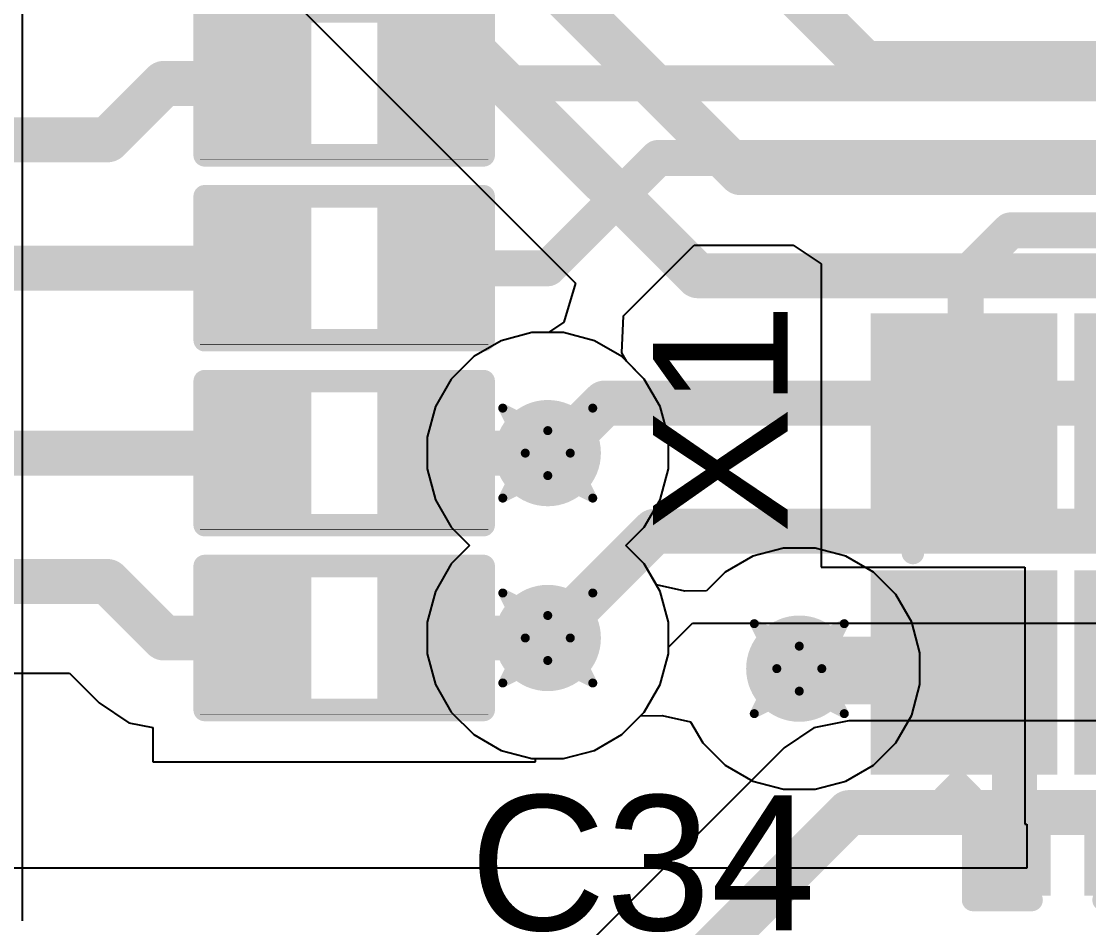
# Model space of a CAD drawing. Header units: inches. Extents: x -36 to 349, y -11 to 240.
# Drawn here: x 65.71 to 71.74, y 67.5 to 72.53 of the extents above; entities that cross this region are included whole.
import ezdxf

# ---------------------------------------------------------------- set-up
doc = ezdxf.new("R2010")
doc.units = ezdxf.units.IN
for name, color, linetype in [('Bottom Layer', 5, 'Continuous'), ('Drill Drawing', 1, 'Continuous'), ('Layer 1', 16, 'Continuous'), ('Layer 2', 76, 'Continuous'), ('Top Layer', 1, 'Continuous'), ('Top Overlay', 2, 'Continuous'), ('Top Paste', 8, 'Continuous'), ('Top Solder', 216, 'Continuous'), ('Via Holes', 16, 'Continuous')]:
    doc.layers.add(name, color=color, linetype=linetype)
doc.styles.add('Arial', font='', dxfattribs={"height": 0.2})
doc.styles.get('Arial').set_extended_font_data('Arial')

# ---------------------------------------------------------------- blocks, each defined once
blk = doc.blocks.new('Q22FA12800090_145')
at = {"layer": 'Top Layer'}
for points in [[(-0.47498508, 0.4249928), (0.4750155599999999, 0.4249928), (0.4750155599999999, -0.42500804), (-0.47498508, -0.42500804)], [(0.9749993199999999, 0.4249928), (1.92499996, 0.4249928), (1.92499996, -0.42500804), (0.9749993199999999, -0.42500804)], [(-0.47498508, -0.7250175999999999), (0.4750155599999999, -0.7250175999999999), (0.4750155599999999, -1.57501844), (-0.47498508, -1.57501844)], [(0.9749993199999999, -0.7250175999999999), (1.92499996, -0.7250175999999999), (1.92499996, -1.57501844), (0.9749993199999999, -1.57501844)]]:
    blk.add_hatch(color=1, dxfattribs=at).paths.add_polyline_path(points)
at = {"layer": 'Top Paste'}
for points in [[(-0.47498508, 0.4249928), (0.4750155599999999, 0.4249928), (0.4750155599999999, -0.42500804), (-0.47498508, -0.42500804)], [(0.9749993199999999, 0.4249928), (1.92499996, 0.4249928), (1.92499996, -0.42500804), (0.9749993199999999, -0.42500804)], [(-0.47498508, -0.7250175999999999), (0.4750155599999999, -0.7250175999999999), (0.4750155599999999, -1.57501844), (-0.47498508, -1.57501844)], [(0.9749993199999999, -0.7250175999999999), (1.92499996, -0.7250175999999999), (1.92499996, -1.57501844), (0.9749993199999999, -1.57501844)]]:
    blk.add_hatch(color=8, dxfattribs=at).paths.add_polyline_path(points)
at = {"layer": 'Top Solder'}
for points in [[(-0.57658508, 0.5265928), (0.5766155599999999, 0.5265928), (0.5766155599999999, -0.5266080399999999), (-0.57658508, -0.5266080399999999)], [(0.87339932, 0.5265928), (2.02659996, 0.5265928), (2.02659996, -0.5266080399999999), (0.87339932, -0.5266080399999999)], [(-0.57658508, -0.6234176), (0.5766155599999999, -0.6234176), (0.5766155599999999, -1.67661844), (-0.57658508, -1.67661844)], [(0.87339932, -0.6234176), (2.02659996, -0.6234176), (2.02659996, -1.67661844), (0.87339932, -1.67661844)]]:
    blk.add_hatch(color=216, dxfattribs=at).paths.add_polyline_path(points)
at = {"layer": 'Top Overlay'}
for points in [[(0.6741820399999999, 0.28858718, 0.127, 0.127, 0), (0.77578204, 0.28858718, 0.127, 0.127, 0)], [(-0.69741796, 0.11078718, 0.127, 0.127, 0), (-0.69741796, -0.04161282, 0.127, 0.127, 0)], [(-0.69741796, 0.11078718, 0.127, 0.127, 0), (-0.62121796, 0.03458718, 0.127, 0.127, 0)], [(-0.62121796, 0.03458718, 0.127, 0.127, 0), (-0.69741796, -0.04161282, 0.127, 0.127, 0)], [(0.6741820399999999, -1.41321282, 0.127, 0.127, 0), (0.77578204, -1.41321282, 0.127, 0.127, 0)]]:
    blk.add_lwpolyline(points, format="xyseb", dxfattribs=at)
for points in [[(0.6424320399999999, 0.28858718, 0.0635, 0.0635, 1), (0.70593204, 0.28858718, 0.0635, 0.0635, 1)], [(0.7440320399999999, 0.28858718, 0.0635, 0.0635, 1), (0.8075320399999999, 0.28858718, 0.0635, 0.0635, 1)], [(-0.72916796, 0.11078718, 0.0635, 0.0635, 1), (-0.66566796, 0.11078718, 0.0635, 0.0635, 1)], [(-0.72916796, 0.11078718, 0.0635, 0.0635, 1), (-0.66566796, 0.11078718, 0.0635, 0.0635, 1)], [(-0.6529679599999999, 0.03458718, 0.0635, 0.0635, 1), (-0.5894679599999999, 0.03458718, 0.0635, 0.0635, 1)], [(-0.6529679599999999, 0.03458718, 0.0635, 0.0635, 1), (-0.5894679599999999, 0.03458718, 0.0635, 0.0635, 1)], [(-0.72916796, -0.04161282, 0.0635, 0.0635, 1), (-0.66566796, -0.04161282, 0.0635, 0.0635, 1)], [(-0.72916796, -0.04161282, 0.0635, 0.0635, 1), (-0.66566796, -0.04161282, 0.0635, 0.0635, 1)], [(0.6424320399999999, -1.41321282, 0.0635, 0.0635, 1), (0.70593204, -1.41321282, 0.0635, 0.0635, 1)], [(0.7440320399999999, -1.41321282, 0.0635, 0.0635, 1), (0.8075320399999999, -1.41321282, 0.0635, 0.0635, 1)]]:
    blk.add_lwpolyline(points, format="xyseb", close=True, dxfattribs=at)
blk = doc.blocks.new('R___0402_179')
at = {"layer": 'Top Layer'}
for points in [[(-0.6985, -0.3174746), (-0.6985, 0.3175254), (-0.2412999999999999, 0.3175254), (-0.2413, -0.3174746)], [(0.2412999999999999, -0.3174746), (0.2413, 0.3175254), (0.6985, 0.3175254), (0.6985, -0.3174746)]]:
    blk.add_hatch(color=1, dxfattribs=at).paths.add_polyline_path(points)
at = {"layer": 'Top Paste'}
for points in [[(-0.6985, -0.3174746), (-0.6985, 0.3175254), (-0.2412999999999999, 0.3175254), (-0.2413, -0.3174746)], [(0.2412999999999999, -0.3174746), (0.2413, 0.3175254), (0.6985, 0.3175254), (0.6985, -0.3174746)]]:
    blk.add_hatch(color=8, dxfattribs=at).paths.add_polyline_path(points)
at = {"layer": 'Top Solder'}
for points in [[(-0.75350116, -0.37247576), (-0.75350116, 0.37252656), (-0.1862988399999999, 0.37252656), (-0.18629884, -0.37247576)], [(0.1862988399999999, -0.37247576), (0.18629884, 0.37252656), (0.75350116, 0.37252656), (0.75350116, -0.37247576)]]:
    blk.add_hatch(color=216, dxfattribs=at).paths.add_polyline_path(points)
at = {"layer": 'Top Overlay'}
for points in [[(-0.7874, -0.4063746, 0.127, 0.127, 0), (-0.7874, 0.4064254, 0.127, 0.127, 0)], [(-0.7874, 0.4064254, 0.127, 0.127, 0), (0.7874, 0.4064254, 0.127, 0.127, 0)], [(0.7874, -0.4063746, 0.127, 0.127, 0), (0.7874, 0.4064254, 0.127, 0.127, 0)], [(-0.7874, -0.4063746, 0.127, 0.127, 0), (0.7874, -0.4063746, 0.127, 0.127, 0)], [(-0.8128, -0.4317746, 0.0032258, 0.0032258, 0), (0.8128, -0.4317746, 0.0032258, 0.0032258, 0)]]:
    blk.add_lwpolyline(points, format="xyseb", dxfattribs=at)
for points in [[(-0.8191499999999999, 0.4064254, 0.0635, 0.0635, 1), (-0.7556499999999999, 0.4064254, 0.0635, 0.0635, 1)], [(-0.8191499999999999, 0.4064254, 0.0635, 0.0635, 1), (-0.7556499999999999, 0.4064254, 0.0635, 0.0635, 1)], [(0.7556499999999999, 0.4064254, 0.0635, 0.0635, 1), (0.8191499999999999, 0.4064254, 0.0635, 0.0635, 1)], [(0.7556499999999999, 0.4064254, 0.0635, 0.0635, 1), (0.8191499999999999, 0.4064254, 0.0635, 0.0635, 1)], [(-0.8191499999999999, -0.4063746, 0.0635, 0.0635, 1), (-0.7556499999999999, -0.4063746, 0.0635, 0.0635, 1)], [(-0.8191499999999999, -0.4063746, 0.0635, 0.0635, 1), (-0.7556499999999999, -0.4063746, 0.0635, 0.0635, 1)], [(0.7556499999999999, -0.4063746, 0.0635, 0.0635, 1), (0.8191499999999999, -0.4063746, 0.0635, 0.0635, 1)], [(0.7556499999999999, -0.4063746, 0.0635, 0.0635, 1), (0.8191499999999999, -0.4063746, 0.0635, 0.0635, 1)], [(-0.81360518, -0.4317746, 0.0016129, 0.0016129, 1), (-0.8119948199999999, -0.4317746, 0.0016129, 0.0016129, 1)], [(0.8119948199999999, -0.4317746, 0.0016129, 0.0016129, 1), (0.81360518, -0.4317746, 0.0016129, 0.0016129, 1)]]:
    blk.add_lwpolyline(points, format="xyseb", close=True, dxfattribs=at)
blk = doc.blocks.new('R___0402_180')
at = {"layer": 'Top Layer'}
for points in [[(-0.6985, -0.3174873), (-0.6985, 0.3175127), (-0.2412999999999999, 0.3175127), (-0.2413, -0.3174873)], [(0.2412999999999999, -0.3174873), (0.2413, 0.3175127), (0.6985, 0.3175127), (0.6985, -0.3174873)]]:
    blk.add_hatch(color=1, dxfattribs=at).paths.add_polyline_path(points)
at = {"layer": 'Top Paste'}
for points in [[(-0.6985, -0.3174873), (-0.6985, 0.3175127), (-0.2412999999999999, 0.3175127), (-0.2413, -0.3174873)], [(0.2412999999999999, -0.3174873), (0.2413, 0.3175127), (0.6985, 0.3175127), (0.6985, -0.3174873)]]:
    blk.add_hatch(color=8, dxfattribs=at).paths.add_polyline_path(points)
at = {"layer": 'Top Solder'}
for points in [[(-0.75350116, -0.37248846), (-0.75350116, 0.37251386), (-0.1862988399999999, 0.37251386), (-0.18629884, -0.37248846)], [(0.1862988399999999, -0.37248846), (0.18629884, 0.37251386), (0.75350116, 0.37251386), (0.75350116, -0.37248846)]]:
    blk.add_hatch(color=216, dxfattribs=at).paths.add_polyline_path(points)
at = {"layer": 'Top Overlay'}
for points in [[(-0.7874, -0.4063873, 0.127, 0.127, 0), (-0.7874, 0.4064127, 0.127, 0.127, 0)], [(-0.7874, 0.4064127, 0.127, 0.127, 0), (0.7874, 0.4064127, 0.127, 0.127, 0)], [(0.7874, -0.4063873, 0.127, 0.127, 0), (0.7874, 0.4064127, 0.127, 0.127, 0)], [(-0.7874, -0.4063873, 0.127, 0.127, 0), (0.7874, -0.4063873, 0.127, 0.127, 0)], [(-0.8128, -0.4317873, 0.0032258, 0.0032258, 0), (0.8128, -0.4317873, 0.0032258, 0.0032258, 0)]]:
    blk.add_lwpolyline(points, format="xyseb", dxfattribs=at)
for points in [[(-0.8191499999999999, 0.4064127, 0.0635, 0.0635, 1), (-0.7556499999999999, 0.4064127, 0.0635, 0.0635, 1)], [(-0.8191499999999999, 0.4064127, 0.0635, 0.0635, 1), (-0.7556499999999999, 0.4064127, 0.0635, 0.0635, 1)], [(0.7556499999999999, 0.4064127, 0.0635, 0.0635, 1), (0.8191499999999999, 0.4064127, 0.0635, 0.0635, 1)], [(0.7556499999999999, 0.4064127, 0.0635, 0.0635, 1), (0.8191499999999999, 0.4064127, 0.0635, 0.0635, 1)], [(-0.8191499999999999, -0.4063873, 0.0635, 0.0635, 1), (-0.7556499999999999, -0.4063873, 0.0635, 0.0635, 1)], [(-0.8191499999999999, -0.4063873, 0.0635, 0.0635, 1), (-0.7556499999999999, -0.4063873, 0.0635, 0.0635, 1)], [(0.7556499999999999, -0.4063873, 0.0635, 0.0635, 1), (0.8191499999999999, -0.4063873, 0.0635, 0.0635, 1)], [(0.7556499999999999, -0.4063873, 0.0635, 0.0635, 1), (0.8191499999999999, -0.4063873, 0.0635, 0.0635, 1)], [(-0.81360518, -0.4317873, 0.0016129, 0.0016129, 1), (-0.8119948199999999, -0.4317873, 0.0016129, 0.0016129, 1)], [(0.8119948199999999, -0.4317873, 0.0016129, 0.0016129, 1), (0.81360518, -0.4317873, 0.0016129, 0.0016129, 1)]]:
    blk.add_lwpolyline(points, format="xyseb", close=True, dxfattribs=at)
blk = doc.blocks.new('R___0402_181')
at = {"layer": 'Top Layer'}
for points in [[(-0.6985, -0.3175), (-0.6985, 0.3175), (-0.2412999999999999, 0.3175), (-0.2413, -0.3175)], [(0.2412999999999999, -0.3175), (0.2413, 0.3175), (0.6985, 0.3175), (0.6985, -0.3175)]]:
    blk.add_hatch(color=1, dxfattribs=at).paths.add_polyline_path(points)
at = {"layer": 'Top Paste'}
for points in [[(-0.6985, -0.3175), (-0.6985, 0.3175), (-0.2412999999999999, 0.3175), (-0.2413, -0.3175)], [(0.2412999999999999, -0.3175), (0.2413, 0.3175), (0.6985, 0.3175), (0.6985, -0.3175)]]:
    blk.add_hatch(color=8, dxfattribs=at).paths.add_polyline_path(points)
at = {"layer": 'Top Solder'}
for points in [[(-0.75350116, -0.37250116), (-0.75350116, 0.37250116), (-0.1862988399999999, 0.37250116), (-0.18629884, -0.37250116)], [(0.1862988399999999, -0.37250116), (0.18629884, 0.37250116), (0.75350116, 0.37250116), (0.75350116, -0.37250116)]]:
    blk.add_hatch(color=216, dxfattribs=at).paths.add_polyline_path(points)
at = {"layer": 'Top Overlay'}
for points in [[(-0.7874, -0.4064, 0.127, 0.127, 0), (-0.7874, 0.4064, 0.127, 0.127, 0)], [(-0.7874, 0.4064, 0.127, 0.127, 0), (0.7874, 0.4064, 0.127, 0.127, 0)], [(0.7874, -0.4064, 0.127, 0.127, 0), (0.7874, 0.4064, 0.127, 0.127, 0)], [(-0.7874, -0.4064, 0.127, 0.127, 0), (0.7874, -0.4064, 0.127, 0.127, 0)], [(-0.8128, -0.4318, 0.0032258, 0.0032258, 0), (0.8128, -0.4318, 0.0032258, 0.0032258, 0)]]:
    blk.add_lwpolyline(points, format="xyseb", dxfattribs=at)
for points in [[(-0.8191499999999999, 0.4064, 0.0635, 0.0635, 1), (-0.7556499999999999, 0.4064, 0.0635, 0.0635, 1)], [(-0.8191499999999999, 0.4064, 0.0635, 0.0635, 1), (-0.7556499999999999, 0.4064, 0.0635, 0.0635, 1)], [(0.7556499999999999, 0.4064, 0.0635, 0.0635, 1), (0.8191499999999999, 0.4064, 0.0635, 0.0635, 1)], [(0.7556499999999999, 0.4064, 0.0635, 0.0635, 1), (0.8191499999999999, 0.4064, 0.0635, 0.0635, 1)], [(-0.8191499999999999, -0.4064, 0.0635, 0.0635, 1), (-0.7556499999999999, -0.4064, 0.0635, 0.0635, 1)], [(-0.8191499999999999, -0.4064, 0.0635, 0.0635, 1), (-0.7556499999999999, -0.4064, 0.0635, 0.0635, 1)], [(0.7556499999999999, -0.4064, 0.0635, 0.0635, 1), (0.8191499999999999, -0.4064, 0.0635, 0.0635, 1)], [(0.7556499999999999, -0.4064, 0.0635, 0.0635, 1), (0.8191499999999999, -0.4064, 0.0635, 0.0635, 1)], [(-0.81360518, -0.4318, 0.0016129, 0.0016129, 1), (-0.8119948199999999, -0.4318, 0.0016129, 0.0016129, 1)], [(0.8119948199999999, -0.4318, 0.0016129, 0.0016129, 1), (0.81360518, -0.4318, 0.0016129, 0.0016129, 1)]]:
    blk.add_lwpolyline(points, format="xyseb", close=True, dxfattribs=at)
blk = doc.blocks.new('R___0402_182')
at = {"layer": 'Top Layer'}
for points in [[(-0.6985, -0.3175127), (-0.6985, 0.3174873), (-0.2412999999999999, 0.3174873), (-0.2413, -0.3175127)], [(0.2412999999999999, -0.3175127), (0.2413, 0.3174873), (0.6985, 0.3174873), (0.6985, -0.3175127)]]:
    blk.add_hatch(color=1, dxfattribs=at).paths.add_polyline_path(points)
at = {"layer": 'Top Paste'}
for points in [[(-0.6985, -0.3175127), (-0.6985, 0.3174873), (-0.2412999999999999, 0.3174873), (-0.2413, -0.3175127)], [(0.2412999999999999, -0.3175127), (0.2413, 0.3174873), (0.6985, 0.3174873), (0.6985, -0.3175127)]]:
    blk.add_hatch(color=8, dxfattribs=at).paths.add_polyline_path(points)
at = {"layer": 'Top Solder'}
for points in [[(-0.75350116, -0.37251386), (-0.75350116, 0.37248846), (-0.1862988399999999, 0.37248846), (-0.18629884, -0.37251386)], [(0.1862988399999999, -0.37251386), (0.18629884, 0.37248846), (0.75350116, 0.37248846), (0.75350116, -0.37251386)]]:
    blk.add_hatch(color=216, dxfattribs=at).paths.add_polyline_path(points)
at = {"layer": 'Top Overlay'}
for points in [[(-0.7874, -0.4064127, 0.127, 0.127, 0), (-0.7874, 0.4063873, 0.127, 0.127, 0)], [(-0.7874, 0.4063873, 0.127, 0.127, 0), (0.7874, 0.4063873, 0.127, 0.127, 0)], [(0.7874, -0.4064127, 0.127, 0.127, 0), (0.7874, 0.4063873, 0.127, 0.127, 0)], [(-0.7874, -0.4064127, 0.127, 0.127, 0), (0.7874, -0.4064127, 0.127, 0.127, 0)], [(-0.8128, -0.4318127, 0.0032258, 0.0032258, 0), (0.8128, -0.4318127, 0.0032258, 0.0032258, 0)]]:
    blk.add_lwpolyline(points, format="xyseb", dxfattribs=at)
for points in [[(-0.8191499999999999, 0.4063873, 0.0635, 0.0635, 1), (-0.7556499999999999, 0.4063873, 0.0635, 0.0635, 1)], [(-0.8191499999999999, 0.4063873, 0.0635, 0.0635, 1), (-0.7556499999999999, 0.4063873, 0.0635, 0.0635, 1)], [(0.7556499999999999, 0.4063873, 0.0635, 0.0635, 1), (0.8191499999999999, 0.4063873, 0.0635, 0.0635, 1)], [(0.7556499999999999, 0.4063873, 0.0635, 0.0635, 1), (0.8191499999999999, 0.4063873, 0.0635, 0.0635, 1)], [(-0.8191499999999999, -0.4064127, 0.0635, 0.0635, 1), (-0.7556499999999999, -0.4064127, 0.0635, 0.0635, 1)], [(-0.8191499999999999, -0.4064127, 0.0635, 0.0635, 1), (-0.7556499999999999, -0.4064127, 0.0635, 0.0635, 1)], [(0.7556499999999999, -0.4064127, 0.0635, 0.0635, 1), (0.8191499999999999, -0.4064127, 0.0635, 0.0635, 1)], [(0.7556499999999999, -0.4064127, 0.0635, 0.0635, 1), (0.8191499999999999, -0.4064127, 0.0635, 0.0635, 1)], [(-0.81360518, -0.4318127, 0.0016129, 0.0016129, 1), (-0.8119948199999999, -0.4318127, 0.0016129, 0.0016129, 1)], [(0.8119948199999999, -0.4318127, 0.0016129, 0.0016129, 1), (0.81360518, -0.4318127, 0.0016129, 0.0016129, 1)]]:
    blk.add_lwpolyline(points, format="xyseb", close=True, dxfattribs=at)
blk = doc.blocks.new('C___0201_472')
at = {"layer": 'Top Layer'}
for points in [[(-0.4499864, 0.1499997), (-0.149987, 0.1499997), (-0.149987, -0.1499997), (-0.4499864, -0.1499997)], [(0.1500124, 0.1499997), (0.4500118, 0.1499997), (0.4500118, -0.1499997), (0.1500124, -0.1499997)]]:
    blk.add_hatch(color=1, dxfattribs=at).paths.add_polyline_path(points)
at = {"layer": 'Top Paste'}
for points in [[(-0.4499864, 0.1499997), (-0.149987, 0.1499997), (-0.149987, -0.1499997), (-0.4499864, -0.1499997)], [(0.1500124, 0.1499997), (0.4500118, 0.1499997), (0.4500118, -0.1499997), (0.1500124, -0.1499997)]]:
    blk.add_hatch(color=8, dxfattribs=at).paths.add_polyline_path(points)
at = {"layer": 'Top Solder'}
for points in [[(-0.50498756, 0.20500086), (-0.09498584, 0.20500086), (-0.09498584, -0.20500086), (-0.50498756, -0.20500086)], [(0.09501124, 0.20500086), (0.50501296, 0.20500086), (0.50501296, -0.20500086), (0.09501124, -0.20500086)]]:
    blk.add_hatch(color=216, dxfattribs=at).paths.add_polyline_path(points)
at = {"layer": 'Top Overlay'}
for points in [[(-0.5334127, 0.2286, 0.127, 0.127, 0), (-0.2032127, 0.2286, 0.127, 0.127, 0)], [(-0.5334127, -0.2286, 0.127, 0.127, 0), (-0.5334127, 0.2286, 0.127, 0.127, 0)], [(0.2031873, 0.2286, 0.127, 0.127, 0), (0.5333873, 0.2286, 0.127, 0.127, 0)], [(0.5333873, -0.2286, 0.127, 0.127, 0), (0.5333873, 0.2286, 0.127, 0.127, 0)], [(-0.5334127, -0.2286, 0.127, 0.127, 0), (-0.2032127, -0.2286, 0.127, 0.127, 0)], [(0.2031873, -0.2286, 0.127, 0.127, 0), (0.5333873, -0.2286, 0.127, 0.127, 0)]]:
    blk.add_lwpolyline(points, format="xyseb", dxfattribs=at)
for points in [[(-0.5651626999999999, 0.2286, 0.0635, 0.0635, 1), (-0.5016627, 0.2286, 0.0635, 0.0635, 1)], [(-0.5651626999999999, 0.2286, 0.0635, 0.0635, 1), (-0.5016627, 0.2286, 0.0635, 0.0635, 1)], [(-0.2349627, 0.2286, 0.0635, 0.0635, 1), (-0.1714627, 0.2286, 0.0635, 0.0635, 1)], [(0.1714373, 0.2286, 0.0635, 0.0635, 1), (0.2349373, 0.2286, 0.0635, 0.0635, 1)], [(0.5016373, 0.2286, 0.0635, 0.0635, 1), (0.5651373, 0.2286, 0.0635, 0.0635, 1)], [(0.5016373, 0.2286, 0.0635, 0.0635, 1), (0.5651373, 0.2286, 0.0635, 0.0635, 1)], [(-0.5651626999999999, -0.2286, 0.0635, 0.0635, 1), (-0.5016627, -0.2286, 0.0635, 0.0635, 1)], [(-0.5651626999999999, -0.2286, 0.0635, 0.0635, 1), (-0.5016627, -0.2286, 0.0635, 0.0635, 1)], [(-0.2349627, -0.2286, 0.0635, 0.0635, 1), (-0.1714627, -0.2286, 0.0635, 0.0635, 1)], [(0.1714373, -0.2286, 0.0635, 0.0635, 1), (0.2349373, -0.2286, 0.0635, 0.0635, 1)], [(0.5016373, -0.2286, 0.0635, 0.0635, 1), (0.5651373, -0.2286, 0.0635, 0.0635, 1)], [(0.5016373, -0.2286, 0.0635, 0.0635, 1), (0.5651373, -0.2286, 0.0635, 0.0635, 1)]]:
    blk.add_lwpolyline(points, format="xyseb", close=True, dxfattribs=at)

msp = doc.modelspace()

# ---------------------------------------------------------------- hatches: boundary and pattern name
at = {"layer": 'Bottom Layer'}
h = msp.add_hatch(color=5, dxfattribs=at)
edge = h.paths.add_edge_path()
edge.add_arc((68.68419842, 70.0951989), 0.2999994, 0, 360)
h = msp.add_hatch(color=5, dxfattribs=at)
edge = h.paths.add_edge_path()
edge.add_arc((68.68419842, 69.0513986), 0.2999994, 0, 360)
h = msp.add_hatch(color=5, dxfattribs=at)
edge = h.paths.add_edge_path()
edge.add_arc((70.10399999999998, 68.87837888), 0.2999994, 0, 360)
at = {"layer": 'Layer 1'}
h = msp.add_hatch(color=16, dxfattribs=at)
edge = h.paths.add_edge_path()
edge.add_arc((68.68419842, 70.0951989), 0.2999994, 0, 360)
h = msp.add_hatch(color=16, dxfattribs=at)
edge = h.paths.add_edge_path()
edge.add_arc((68.68419842, 69.0513986), 0.2999994, 0, 360)
h = msp.add_hatch(color=16, dxfattribs=at)
edge = h.paths.add_edge_path()
edge.add_arc((70.10399999999998, 68.87837888), 0.2999994, 0, 360)
at = {"layer": 'Layer 2'}
h = msp.add_hatch(color=76, dxfattribs=at)
edge = h.paths.add_edge_path()
edge.add_arc((68.68419842, 70.0951989), 0.2999994, 0, 360)
h = msp.add_hatch(color=76, dxfattribs=at)
edge = h.paths.add_edge_path()
edge.add_arc((68.68419842, 69.0513986), 0.2999994, 0, 360)
h = msp.add_hatch(color=76, dxfattribs=at)
edge = h.paths.add_edge_path()
edge.add_arc((70.10399999999998, 68.87837888), 0.2999994, 0, 360)
at = {"layer": 'Top Layer'}
h = msp.add_hatch(color=1, dxfattribs=at)
edge = h.paths.add_edge_path()
edge.add_arc((68.68419842, 70.0951989), 0.2999994, 0, 360)
h = msp.add_hatch(color=1, dxfattribs=at)
edge = h.paths.add_edge_path()
edge.add_arc((68.68419842, 69.0513986), 0.2999994, 0, 360)
h = msp.add_hatch(color=1, dxfattribs=at)
edge = h.paths.add_edge_path()
edge.add_arc((70.10399999999998, 68.87837888), 0.2999994, 0, 360)
at = {"layer": 'Via Holes'}
h = msp.add_hatch(color=7, dxfattribs=at)
edge = h.paths.add_edge_path()
edge.add_arc((68.68419842, 70.0951989), 0.1499997, 0, 360)
h = msp.add_hatch(color=7, dxfattribs=at)
edge = h.paths.add_edge_path()
edge.add_arc((68.68419842, 69.0513986), 0.1499997, 0, 360)
h = msp.add_hatch(color=7, dxfattribs=at)
edge = h.paths.add_edge_path()
edge.add_arc((70.10399999999998, 68.87837888), 0.1499997, 0, 360)

# ---------------------------------------------------------------- linework, layer by layer
at = {"layer": 'Bottom Layer'}
for p, q in [((65.9226393, 73.97319216), (68.84138377999999, 71.05444768)), ((65.71963996, 58.99925462), (65.71963996, 73.88910546)), ((68.84138377999999, 71.05444768), (68.7744624, 70.83428048)), ((68.7744624, 70.83428048), (68.68753597999999, 70.7761983)), ((68.59454404, 70.7761983), (68.42134143999999, 70.72978995999999)), ((68.68753597999999, 70.7761983), (68.59454404, 70.7761983)), ((68.42134143999999, 70.72978995999999), (68.26605346, 70.64013558)), ((68.26605346, 70.64013558), (68.13926174, 70.51334386)), ((68.13926174, 70.51334386), (68.04960736, 70.35805588)), ((68.04960736, 70.35805588), (68.00319902, 70.18485328)), ((68.00319902, 70.18485328), (68.00319902, 70.00554452)), ((68.00319902, 70.00554452), (68.04960736, 69.83234191999999)), ((68.04960736, 69.83234191999999), (68.13926174, 69.67705394000001)), ((68.13926174, 69.67705394000001), (68.24301566, 69.57329748)), ((68.24301566, 69.57329748), (68.13926174, 69.46954355999999)), ((68.13926174, 69.46954355999999), (68.04960736, 69.31425558)), ((68.04960736, 69.31425558), (68.00319902, 69.14105298)), ((68.00319902, 69.14105298), (68.00319902, 68.96174421999999)), ((69.36519781999999, 68.99990264), (69.50127578, 69.1359806)), ((69.50127578, 69.1359806), (78.88079982, 69.1359806)), ((69.36519781999999, 68.96174421999999), (69.36519781999999, 68.99990264)), ((68.00319902, 68.96174421999999), (68.04960736, 68.78854162)), ((69.31878947999999, 68.78854162), (69.36519781999999, 68.96174421999999)), ((68.04960736, 68.78854162), (68.13926174, 68.63325363999999)), ((69.2291351, 68.63325363999999), (69.31878947999999, 68.78854162)), ((68.13926174, 68.63325363999999), (68.26605346, 68.50646191999999)), ((69.10234338, 68.50646191999999), (69.2291351, 68.63325363999999)), ((70.38457602, 68.58359156), (70.18636458, 68.54416567999999)), ((78.94303998, 68.58359156), (70.38457602, 68.58359156)), ((68.26605346, 68.50646191999999), (68.42134143999999, 68.41680754)), ((68.9470554, 68.41680754), (69.10234338, 68.50646191999999)), ((70.18636458, 68.54416567999999), (70.01832834, 68.43188751999999)), ((70.01832834, 68.43188751999999), (68.17467442, 66.5882336)), ((68.42134143999999, 68.41680754), (68.59454404, 68.3703992)), ((68.77385279999999, 68.3703992), (68.9470554, 68.41680754)), ((68.59454404, 68.3703992), (68.77385279999999, 68.3703992))]:
    msp.add_line(p, q, dxfattribs=at)
for points in [[(66.55699922, 74.89452127999999, 0.254, 0.254, 0), (69.7727205, 71.6788, 0.254, 0.254, 0)], [(66.15059921999999, 74.4777276, 0.254, 0.254, 0), (69.53161354, 71.09671328, 0.254, 0.254, 0)], [(68.38579922, 74.38324214, 0.254, 0.254, 0), (70.47324488, 72.29579647999999, 0.254, 0.254, 0)], [(70.47324488, 72.29579647999999, 0.254, 0.254, 0), (104.55232074, 72.29579647999999, 0.254, 0.254, 0)], [(69.7727205, 71.6788, 0.254, 0.254, 0), (95.13714017999999, 71.6788, 0.254, 0.254, 0)], [(69.53161354, 71.09671328, 0.254, 0.254, 0), (94.34248593999999, 71.09671328, 0.254, 0.254, 0)], [(68.72317217999999, 70.0951989, 0.254, 0.254, 0), (69.00598848, 70.3780152, 0.254, 0.254, 0)], [(69.00598848, 70.3780152, 0.254, 0.254, 0), (79.56179922, 70.3780152, 0.254, 0.254, 0)], [(68.68420096, 70.0951989, 0.254, 0.254, 0), (68.72317217999999, 70.0951989, 0.254, 0.254, 0)], [(68.68419842, 69.0513986, 0.254, 0.254, 0), (69.28673214, 69.65393232, 0.254, 0.254, 0)], [(69.28673214, 69.65393232, 0.254, 0.254, 0), (79.12286689999999, 69.65393232, 0.254, 0.254, 0)], [(68.5409221, 66.22198592, 0.254, 0.254, 0), (70.38457602, 68.06563984, 0.254, 0.254, 0)], [(70.38457602, 68.06563984, 0.254, 0.254, 0), (93.90658129999998, 68.06563984, 0.254, 0.254, 0)]]:
    msp.add_lwpolyline(points, format="xyseb", dxfattribs=at)
for points in [[(70.40974488, 72.29579647999999, 0.127, 0.127, 1), (70.53674488, 72.29579647999999, 0.127, 0.127, 1)], [(70.40974488, 72.29579647999999, 0.127, 0.127, 1), (70.53674488, 72.29579647999999, 0.127, 0.127, 1)], [(69.7092205, 71.6788, 0.127, 0.127, 1), (69.8362205, 71.6788, 0.127, 0.127, 1)], [(69.7092205, 71.6788, 0.127, 0.127, 1), (69.8362205, 71.6788, 0.127, 0.127, 1)], [(69.46811354, 71.09671328, 0.127, 0.127, 1), (69.59511354, 71.09671328, 0.127, 0.127, 1)], [(69.46811354, 71.09671328, 0.127, 0.127, 1), (69.59511354, 71.09671328, 0.127, 0.127, 1)], [(68.94248848000001, 70.3780152, 0.127, 0.127, 1), (69.06948848, 70.3780152, 0.127, 0.127, 1)], [(68.94248848000001, 70.3780152, 0.127, 0.127, 1), (69.06948848, 70.3780152, 0.127, 0.127, 1)], [(68.62070096, 70.0951989, 0.127, 0.127, 1), (68.74770095999999, 70.0951989, 0.127, 0.127, 1)], [(68.65967218, 70.0951989, 0.127, 0.127, 1), (68.78667218, 70.0951989, 0.127, 0.127, 1)], [(68.65967218, 70.0951989, 0.127, 0.127, 1), (68.78667218, 70.0951989, 0.127, 0.127, 1)], [(69.22323214, 69.65393232, 0.127, 0.127, 1), (69.35023213999999, 69.65393232, 0.127, 0.127, 1)], [(69.22323214, 69.65393232, 0.127, 0.127, 1), (69.35023213999999, 69.65393232, 0.127, 0.127, 1)], [(68.62069842, 69.0513986, 0.127, 0.127, 1), (68.74769842, 69.0513986, 0.127, 0.127, 1)], [(70.32107601999999, 68.06563984, 0.127, 0.127, 1), (70.44807602, 68.06563984, 0.127, 0.127, 1)], [(70.32107601999999, 68.06563984, 0.127, 0.127, 1), (70.44807602, 68.06563984, 0.127, 0.127, 1)]]:
    msp.add_lwpolyline(points, format="xyseb", close=True, dxfattribs=at)
at = {"layer": 'Drill Drawing'}
for points in [[(68.43019842, 70.34919889999999, 0.0508, 0.0508, 0), (68.68419842, 70.2221989, 0.0508, 0.0508, 0)], [(68.43019842, 70.34919889999999, 0.0508, 0.0508, 0), (68.55719841999999, 70.0951989, 0.0508, 0.0508, 0)], [(68.68419842, 70.2221989, 0.0508, 0.0508, 0), (68.93819841999999, 70.34919889999999, 0.0508, 0.0508, 0)], [(68.81119842, 70.0951989, 0.0508, 0.0508, 0), (68.93819841999999, 70.34919889999999, 0.0508, 0.0508, 0)], [(68.43019842, 69.8411989, 0.0508, 0.0508, 0), (68.55719841999999, 70.0951989, 0.0508, 0.0508, 0)], [(68.81119842, 70.0951989, 0.0508, 0.0508, 0), (68.93819841999999, 69.8411989, 0.0508, 0.0508, 0)], [(68.43019842, 69.8411989, 0.0508, 0.0508, 0), (68.68419842, 69.96819889999999, 0.0508, 0.0508, 0)], [(68.68419842, 69.96819889999999, 0.0508, 0.0508, 0), (68.93819841999999, 69.8411989, 0.0508, 0.0508, 0)], [(68.43019842, 69.3053986, 0.0508, 0.0508, 0), (68.68419842, 69.1783986, 0.0508, 0.0508, 0)], [(68.43019842, 69.3053986, 0.0508, 0.0508, 0), (68.55719841999999, 69.0513986, 0.0508, 0.0508, 0)], [(68.68419842, 69.1783986, 0.0508, 0.0508, 0), (68.93819841999999, 69.3053986, 0.0508, 0.0508, 0)], [(68.81119842, 69.0513986, 0.0508, 0.0508, 0), (68.93819841999999, 69.3053986, 0.0508, 0.0508, 0)], [(69.85, 69.13237887999999, 0.0508, 0.0508, 0), (70.10399999999998, 69.00537888, 0.0508, 0.0508, 0)], [(69.85, 69.13237887999999, 0.0508, 0.0508, 0), (69.97699999999999, 68.87837888, 0.0508, 0.0508, 0)], [(70.10399999999998, 69.00537888, 0.0508, 0.0508, 0), (70.35799999999999, 69.13237887999999, 0.0508, 0.0508, 0)], [(70.231, 68.87837888, 0.0508, 0.0508, 0), (70.35799999999999, 69.13237887999999, 0.0508, 0.0508, 0)], [(68.43019842, 68.7973986, 0.0508, 0.0508, 0), (68.55719841999999, 69.0513986, 0.0508, 0.0508, 0)], [(68.81119842, 69.0513986, 0.0508, 0.0508, 0), (68.93819841999999, 68.7973986, 0.0508, 0.0508, 0)], [(68.43019842, 68.7973986, 0.0508, 0.0508, 0), (68.68419842, 68.9243986, 0.0508, 0.0508, 0)], [(68.68419842, 68.9243986, 0.0508, 0.0508, 0), (68.93819841999999, 68.7973986, 0.0508, 0.0508, 0)], [(69.85, 68.62437888, 0.0508, 0.0508, 0), (69.97699999999999, 68.87837888, 0.0508, 0.0508, 0)], [(70.231, 68.87837888, 0.0508, 0.0508, 0), (70.35799999999999, 68.62437888, 0.0508, 0.0508, 0)], [(69.85, 68.62437888, 0.0508, 0.0508, 0), (70.10399999999998, 68.75137888, 0.0508, 0.0508, 0)], [(70.10399999999998, 68.75137888, 0.0508, 0.0508, 0), (70.35799999999999, 68.62437888, 0.0508, 0.0508, 0)]]:
    msp.add_lwpolyline(points, format="xyseb", dxfattribs=at)
for points in [[(68.41749841999999, 70.34919889999999, 0.0254, 0.0254, 1), (68.44289842, 70.34919889999999, 0.0254, 0.0254, 1)], [(68.41749841999999, 70.34919889999999, 0.0254, 0.0254, 1), (68.44289842, 70.34919889999999, 0.0254, 0.0254, 1)], [(68.92549842, 70.34919889999999, 0.0254, 0.0254, 1), (68.95089842, 70.34919889999999, 0.0254, 0.0254, 1)], [(68.92549842, 70.34919889999999, 0.0254, 0.0254, 1), (68.95089842, 70.34919889999999, 0.0254, 0.0254, 1)], [(68.67149841999999, 70.2221989, 0.0254, 0.0254, 1), (68.69689842, 70.2221989, 0.0254, 0.0254, 1)], [(68.67149841999999, 70.2221989, 0.0254, 0.0254, 1), (68.69689842, 70.2221989, 0.0254, 0.0254, 1)], [(68.54449842, 70.0951989, 0.0254, 0.0254, 1), (68.56989842, 70.0951989, 0.0254, 0.0254, 1)], [(68.54449842, 70.0951989, 0.0254, 0.0254, 1), (68.56989842, 70.0951989, 0.0254, 0.0254, 1)], [(68.79849841999999, 70.0951989, 0.0254, 0.0254, 1), (68.82389841999999, 70.0951989, 0.0254, 0.0254, 1)], [(68.79849841999999, 70.0951989, 0.0254, 0.0254, 1), (68.82389841999999, 70.0951989, 0.0254, 0.0254, 1)], [(68.67149841999999, 69.96819889999999, 0.0254, 0.0254, 1), (68.69689842, 69.96819889999999, 0.0254, 0.0254, 1)], [(68.67149841999999, 69.96819889999999, 0.0254, 0.0254, 1), (68.69689842, 69.96819889999999, 0.0254, 0.0254, 1)], [(68.41749841999999, 69.8411989, 0.0254, 0.0254, 1), (68.44289842, 69.8411989, 0.0254, 0.0254, 1)], [(68.41749841999999, 69.8411989, 0.0254, 0.0254, 1), (68.44289842, 69.8411989, 0.0254, 0.0254, 1)], [(68.92549842, 69.8411989, 0.0254, 0.0254, 1), (68.95089842, 69.8411989, 0.0254, 0.0254, 1)], [(68.92549842, 69.8411989, 0.0254, 0.0254, 1), (68.95089842, 69.8411989, 0.0254, 0.0254, 1)], [(68.41749841999999, 69.3053986, 0.0254, 0.0254, 1), (68.44289842, 69.3053986, 0.0254, 0.0254, 1)], [(68.41749841999999, 69.3053986, 0.0254, 0.0254, 1), (68.44289842, 69.3053986, 0.0254, 0.0254, 1)], [(68.92549842, 69.3053986, 0.0254, 0.0254, 1), (68.95089842, 69.3053986, 0.0254, 0.0254, 1)], [(68.92549842, 69.3053986, 0.0254, 0.0254, 1), (68.95089842, 69.3053986, 0.0254, 0.0254, 1)], [(68.67149841999999, 69.1783986, 0.0254, 0.0254, 1), (68.69689842, 69.1783986, 0.0254, 0.0254, 1)], [(68.67149841999999, 69.1783986, 0.0254, 0.0254, 1), (68.69689842, 69.1783986, 0.0254, 0.0254, 1)], [(69.83729999999998, 69.13237887999999, 0.0254, 0.0254, 1), (69.8627, 69.13237887999999, 0.0254, 0.0254, 1)], [(69.83729999999998, 69.13237887999999, 0.0254, 0.0254, 1), (69.8627, 69.13237887999999, 0.0254, 0.0254, 1)], [(70.3453, 69.13237887999999, 0.0254, 0.0254, 1), (70.3707, 69.13237887999999, 0.0254, 0.0254, 1)], [(70.3453, 69.13237887999999, 0.0254, 0.0254, 1), (70.3707, 69.13237887999999, 0.0254, 0.0254, 1)], [(68.54449842, 69.0513986, 0.0254, 0.0254, 1), (68.56989842, 69.0513986, 0.0254, 0.0254, 1)], [(68.54449842, 69.0513986, 0.0254, 0.0254, 1), (68.56989842, 69.0513986, 0.0254, 0.0254, 1)], [(68.79849841999999, 69.0513986, 0.0254, 0.0254, 1), (68.82389841999999, 69.0513986, 0.0254, 0.0254, 1)], [(68.79849841999999, 69.0513986, 0.0254, 0.0254, 1), (68.82389841999999, 69.0513986, 0.0254, 0.0254, 1)], [(70.0913, 69.00537888, 0.0254, 0.0254, 1), (70.1167, 69.00537888, 0.0254, 0.0254, 1)], [(70.0913, 69.00537888, 0.0254, 0.0254, 1), (70.1167, 69.00537888, 0.0254, 0.0254, 1)], [(68.67149841999999, 68.9243986, 0.0254, 0.0254, 1), (68.69689842, 68.9243986, 0.0254, 0.0254, 1)], [(68.67149841999999, 68.9243986, 0.0254, 0.0254, 1), (68.69689842, 68.9243986, 0.0254, 0.0254, 1)], [(69.9643, 68.87837888, 0.0254, 0.0254, 1), (69.9897, 68.87837888, 0.0254, 0.0254, 1)], [(69.9643, 68.87837888, 0.0254, 0.0254, 1), (69.9897, 68.87837888, 0.0254, 0.0254, 1)], [(70.2183, 68.87837888, 0.0254, 0.0254, 1), (70.24369999999999, 68.87837888, 0.0254, 0.0254, 1)], [(70.2183, 68.87837888, 0.0254, 0.0254, 1), (70.24369999999999, 68.87837888, 0.0254, 0.0254, 1)], [(68.41749841999999, 68.7973986, 0.0254, 0.0254, 1), (68.44289842, 68.7973986, 0.0254, 0.0254, 1)], [(68.41749841999999, 68.7973986, 0.0254, 0.0254, 1), (68.44289842, 68.7973986, 0.0254, 0.0254, 1)], [(68.92549842, 68.7973986, 0.0254, 0.0254, 1), (68.95089842, 68.7973986, 0.0254, 0.0254, 1)], [(68.92549842, 68.7973986, 0.0254, 0.0254, 1), (68.95089842, 68.7973986, 0.0254, 0.0254, 1)], [(70.0913, 68.75137888, 0.0254, 0.0254, 1), (70.1167, 68.75137888, 0.0254, 0.0254, 1)], [(70.0913, 68.75137888, 0.0254, 0.0254, 1), (70.1167, 68.75137888, 0.0254, 0.0254, 1)], [(69.83729999999998, 68.62437888, 0.0254, 0.0254, 1), (69.8627, 68.62437888, 0.0254, 0.0254, 1)], [(69.83729999999998, 68.62437888, 0.0254, 0.0254, 1), (69.8627, 68.62437888, 0.0254, 0.0254, 1)], [(70.3453, 68.62437888, 0.0254, 0.0254, 1), (70.3707, 68.62437888, 0.0254, 0.0254, 1)], [(70.3453, 68.62437888, 0.0254, 0.0254, 1), (70.3707, 68.62437888, 0.0254, 0.0254, 1)]]:
    msp.add_lwpolyline(points, format="xyseb", close=True, dxfattribs=at)
at = {"layer": 'Layer 1'}
for p, q in [((68.59454404, 70.7761983), (68.42134143999999, 70.72978995999999)), ((68.77385279999999, 70.7761983), (68.59454404, 70.7761983)), ((68.9470554, 70.72978995999999), (68.77385279999999, 70.7761983)), ((68.42134143999999, 70.72978995999999), (68.26605346, 70.64013558)), ((69.10234338, 70.64013558), (68.9470554, 70.72978995999999)), ((68.26605346, 70.64013558), (68.13926174, 70.51334386)), ((69.2291351, 70.51334386), (69.10234338, 70.64013558)), ((68.13926174, 70.51334386), (68.04960736, 70.35805588)), ((69.31878947999999, 70.35805588), (69.2291351, 70.51334386)), ((68.04960736, 70.35805588), (68.00319902, 70.18485328)), ((69.36519781999999, 70.18485328), (69.31878947999999, 70.35805588)), ((68.00319902, 70.18485328), (68.00319902, 70.00554452)), ((69.36519781999999, 70.00554452), (69.36519781999999, 70.18485328)), ((68.00319902, 70.00554452), (68.04960736, 69.83234191999999)), ((69.31878947999999, 69.83234191999999), (69.36519781999999, 70.00554452)), ((68.04960736, 69.83234191999999), (68.13926174, 69.67705394000001)), ((69.2291351, 69.67705394000001), (69.31878947999999, 69.83234191999999)), ((68.13926174, 69.67705394000001), (68.24301566, 69.57329748)), ((69.12538117999999, 69.57329748), (69.2291351, 69.67705394000001)), ((68.24301566, 69.57329748), (68.13926174, 69.46954355999999)), ((69.2291351, 69.46954355999999), (69.12538117999999, 69.57329748)), ((68.13926174, 69.46954355999999), (68.04960736, 69.31425558)), ((69.31878947999999, 69.31425558), (69.2291351, 69.46954355999999)), ((68.04960736, 69.31425558), (68.00319902, 69.14105298)), ((69.36519781999999, 69.14105298), (69.31878947999999, 69.31425558)), ((68.00319902, 69.14105298), (68.00319902, 68.96174421999999)), ((69.36519781999999, 68.96174421999999), (69.36519781999999, 69.14105298)), ((68.00319902, 68.96174421999999), (68.04960736, 68.78854162)), ((69.31878947999999, 68.78854162), (69.36519781999999, 68.96174421999999)), ((68.04960736, 68.78854162), (68.13926174, 68.63325363999999)), ((69.2291351, 68.63325363999999), (69.31878947999999, 68.78854162)), ((68.13926174, 68.63325363999999), (68.26605346, 68.50646191999999)), ((69.10234338, 68.50646191999999), (69.2291351, 68.63325363999999)), ((68.26605346, 68.50646191999999), (68.42134143999999, 68.41680754)), ((68.9470554, 68.41680754), (69.10234338, 68.50646191999999)), ((68.42134143999999, 68.41680754), (68.59454404, 68.3703992)), ((68.77385279999999, 68.3703992), (68.9470554, 68.41680754)), ((68.59454404, 68.3703992), (68.77385279999999, 68.3703992))]:
    msp.add_line(p, q, dxfattribs=at)
at = {"layer": 'Layer 2'}
for p, q in [((68.59454404, 70.7761983), (68.42134143999999, 70.72978995999999)), ((68.77385279999999, 70.7761983), (68.59454404, 70.7761983)), ((68.9470554, 70.72978995999999), (68.77385279999999, 70.7761983)), ((68.42134143999999, 70.72978995999999), (68.26605346, 70.64013558)), ((69.10234338, 70.64013558), (68.9470554, 70.72978995999999)), ((68.26605346, 70.64013558), (68.13926174, 70.51334386)), ((69.2291351, 70.51334386), (69.10234338, 70.64013558)), ((68.13926174, 70.51334386), (68.04960736, 70.35805588)), ((69.31878947999999, 70.35805588), (69.2291351, 70.51334386)), ((68.04960736, 70.35805588), (68.00319902, 70.18485328)), ((69.36519781999999, 70.18485328), (69.31878947999999, 70.35805588)), ((68.00319902, 70.18485328), (68.00319902, 70.00554452)), ((69.36519781999999, 70.00554452), (69.36519781999999, 70.18485328)), ((68.00319902, 70.00554452), (68.04960736, 69.83234191999999)), ((69.31878947999999, 69.83234191999999), (69.36519781999999, 70.00554452)), ((68.04960736, 69.83234191999999), (68.13926174, 69.67705394000001)), ((69.2291351, 69.67705394000001), (69.31878947999999, 69.83234191999999)), ((68.13926174, 69.67705394000001), (68.24301566, 69.57329748)), ((69.12538117999999, 69.57329748), (69.2291351, 69.67705394000001)), ((68.24301566, 69.57329748), (68.13926174, 69.46954355999999)), ((69.2291351, 69.46954355999999), (69.12538117999999, 69.57329748)), ((70.01434562, 69.55937827999999), (69.84114301999999, 69.51296994)), ((70.19365438, 69.55937827999999), (70.01434562, 69.55937827999999)), ((70.36685698, 69.51296994), (70.19365438, 69.55937827999999)), ((69.84114301999999, 69.51296994), (69.68585503999999, 69.42331555999999)), ((70.52214496, 69.42331555999999), (70.36685698, 69.51296994)), ((68.13926174, 69.46954355999999), (68.04960736, 69.31425558)), ((69.2973976, 69.35130656), (69.2291351, 69.46954355999999)), ((69.68585503999999, 69.42331555999999), (69.58070412, 69.31816463999999)), ((70.64893668, 69.29652383999999), (70.52214496, 69.42331555999999)), ((69.45857584, 69.31634091999999), (69.2973976, 69.35130656)), ((68.04960736, 69.31425558), (68.00319902, 69.14105298)), ((69.58070412, 69.31816463999999), (69.45857584, 69.31634091999999)), ((70.73859105999999, 69.14123586), (70.64893668, 69.29652383999999)), ((68.00319902, 69.14105298), (68.00319902, 68.96174421999999)), ((70.7849994, 68.96803326), (70.73859105999999, 69.14123586)), ((68.00319902, 68.96174421999999), (68.04960736, 68.78854162)), ((70.7849994, 68.7887245), (70.7849994, 68.96803326)), ((68.04960736, 68.78854162), (68.13926174, 68.63325363999999)), ((70.73859105999999, 68.61552189999999), (70.7849994, 68.7887245)), ((68.13926174, 68.63325363999999), (68.26605346, 68.50646191999999)), ((69.10234338, 68.50646191999999), (69.2074943, 68.61161283999999)), ((69.2074943, 68.61161283999999), (69.32962257999999, 68.61343656)), ((69.32962257999999, 68.61343656), (69.49080081999999, 68.57847092)), ((69.49080081999999, 68.57847092), (69.55906331999999, 68.46023392)), ((70.64893668, 68.46023392), (70.73859105999999, 68.61552189999999)), ((68.26605346, 68.50646191999999), (68.42134143999999, 68.41680754)), ((68.9470554, 68.41680754), (69.10234338, 68.50646191999999)), ((69.55906331999999, 68.46023392), (69.68585503999999, 68.3334422)), ((70.52214496, 68.3334422), (70.64893668, 68.46023392)), ((68.42134143999999, 68.41680754), (68.59454404, 68.3703992)), ((68.77385279999999, 68.3703992), (68.9470554, 68.41680754)), ((68.59454404, 68.3703992), (68.77385279999999, 68.3703992)), ((69.68585503999999, 68.3334422), (69.84114301999999, 68.24378782)), ((70.36685698, 68.24378782), (70.52214496, 68.3334422)), ((69.84114301999999, 68.24378782), (70.01434562, 68.19737948)), ((70.19365438, 68.19737948), (70.36685698, 68.24378782)), ((70.01434562, 68.19737948), (70.19365438, 68.19737948))]:
    msp.add_line(p, q, dxfattribs=at)
at = {"layer": 'Top Layer'}
for p, q in [((69.11090064, 70.86983286), (69.51065854, 71.26959075999999)), ((69.51065854, 71.26959075999999), (70.06907246, 71.26959075999999)), ((70.06907246, 71.26959075999999), (70.22820599999999, 71.16319777999999)), ((70.22820599999999, 71.16319777999999), (70.22820599999999, 69.45119968)), ((69.10314602, 70.66163159999999), (69.11090064, 70.86983286)), ((69.13024528, 70.61223367999999), (69.10314602, 70.66163159999999)), ((69.2291351, 70.51334386), (69.13024528, 70.61223367999999)), ((69.31878947999999, 70.35805588), (69.2291351, 70.51334386)), ((69.36519781999999, 70.18485328), (69.31878947999999, 70.35805588)), ((69.36519781999999, 70.00554452), (69.36519781999999, 70.18485328)), ((69.31878947999999, 69.83234191999999), (69.36519781999999, 70.00554452)), ((69.2291351, 69.67705394000001), (69.31878947999999, 69.83234191999999)), ((69.12538117999999, 69.57329748), (69.2291351, 69.67705394000001)), ((69.2291351, 69.46954355999999), (69.12538117999999, 69.57329748)), ((69.31878947999999, 69.31425558), (69.2291351, 69.46954355999999)), ((70.22820599999999, 69.45119968), (71.3782164, 69.45119968)), ((71.3782164, 69.45119968), (71.3782164, 68.00121528)), ((69.36519781999999, 69.14105298), (69.31878947999999, 69.31425558)), ((69.36519781999999, 68.96174421999999), (69.36519781999999, 69.14105298)), ((69.31878947999999, 68.78854162), (69.36519781999999, 68.96174421999999)), ((56.95680506, 68.85224228), (65.98437653999999, 68.85224228)), ((65.98437653999999, 68.85224228), (66.1514425, 68.68517632)), ((69.2291351, 68.63325363999999), (69.31878947999999, 68.78854162)), ((66.1514425, 68.68517632), (66.31947874, 68.57289816)), ((69.10234338, 68.50646191999999), (69.2291351, 68.63325363999999)), ((66.31947874, 68.57289816), (66.45539921999999, 68.5458624)), ((66.45539921999999, 68.5458624), (66.45539921999999, 68.35292399999999)), ((68.9470554, 68.41680754), (69.10234338, 68.50646191999999)), ((68.77385279999999, 68.3703992), (68.9470554, 68.41680754)), ((66.45539921999999, 68.35292399999999), (68.61439922, 68.35292399999999)), ((68.61439922, 68.35292399999999), (68.61439922, 68.3703992)), ((68.61439922, 68.3703992), (68.77385279999999, 68.3703992)), ((71.3782164, 68.00121528), (71.38770584, 68.00121528)), ((71.38770584, 68.00121528), (71.38770584, 67.75175171999999)), ((71.38770584, 67.75175171999999), (64.18272913999999, 67.75175171999999))]:
    msp.add_line(p, q, dxfattribs=at)
for points in [[(66.19892017999999, 71.8640168, 0.254, 0.254, 0), (66.51769017999999, 72.1827868, 0.254, 0.254, 0)], [(66.51769017999999, 72.1827868, 0.254, 0.254, 0), (67.06499921999999, 72.1827868, 0.254, 0.254, 0)], [(68.00479922, 72.1827868, 0.2032, 0.2032, 0), (73.42316786, 72.1827868, 0.2032, 0.2032, 0)], [(57.98978242, 71.8640168, 0.254, 0.254, 0), (66.19892017999999, 71.8640168, 0.254, 0.254, 0)], [(68.68419842, 71.1389992, 0.2032, 0.2032, 0), (69.30684385999999, 71.76164464, 0.2032, 0.2032, 0)], [(69.30684385999999, 71.76164464, 0.2032, 0.2032, 0), (73.18839057999999, 71.76164464, 0.2032, 0.2032, 0)], [(71.04347487999999, 71.1004547, 0.2032, 0.2032, 0), (71.29562322, 71.35260303999999, 0.2032, 0.2032, 0)], [(71.29562322, 71.35260303999999, 0.2032, 0.2032, 0), (72.95426354, 71.35260303999999, 0.2032, 0.2032, 0)], [(57.68946806, 71.1389992, 0.254, 0.254, 0), (67.06499921999999, 71.1389992, 0.254, 0.254, 0)], [(68.00479922, 71.1389992, 0.2032, 0.2032, 0), (68.68419842, 71.1389992, 0.2032, 0.2032, 0)], [(71.04347487999999, 70.31646846, 0.2032, 0.2032, 0), (71.04347487999999, 71.1004547, 0.2032, 0.2032, 0)], [(71.03420642, 70.3072, 0.2032, 0.2032, 0), (71.04347487999999, 70.31646846, 0.2032, 0.2032, 0)], [(57.29398498, 70.09521159999998, 0.254, 0.254, 0), (67.06499921999999, 70.09521159999998, 0.254, 0.254, 0)], [(68.00479922, 70.09521159999998, 0.254, 0.254, 0), (68.00480684, 70.09520398, 0.254, 0.254, 0)], [(68.00480684, 70.09520398, 0.254, 0.254, 0), (68.68419334, 70.09520398, 0.254, 0.254, 0)], [(68.68419334, 70.09520398, 0.254, 0.254, 0), (68.68419842, 70.0951989, 0.254, 0.254, 0)], [(56.95680506, 69.370194, 0.254, 0.254, 0), (66.19892017999999, 69.370194, 0.254, 0.254, 0)], [(66.19892017999999, 69.370194, 0.254, 0.254, 0), (66.51769017999999, 69.051424, 0.254, 0.254, 0)], [(66.51769017999999, 69.051424, 0.254, 0.254, 0), (67.06499921999999, 69.051424, 0.254, 0.254, 0)], [(68.00479922, 69.051424, 0.254, 0.254, 0), (68.00481192, 69.0514113, 0.254, 0.254, 0)], [(68.00481192, 69.0514113, 0.254, 0.254, 0), (68.68418572, 69.0514113, 0.254, 0.254, 0)], [(68.68418572, 69.0514113, 0.254, 0.254, 0), (68.68419842, 69.0513986, 0.254, 0.254, 0)], [(70.10399999999998, 68.87837888, 0.3809999999999999, 0.3809999999999999, 0), (70.11458164, 68.86779724, 0.3809999999999999, 0.3809999999999999, 0)], [(70.11458164, 68.86779724, 0.3809999999999999, 0.3809999999999999, 0), (71.02362477999999, 68.86779724, 0.3809999999999999, 0.3809999999999999, 0)], [(71.02362477999999, 68.86779724, 0.3809999999999999, 0.3809999999999999, 0), (71.03420642, 68.85721559999999, 0.3809999999999999, 0.3809999999999999, 0)], [(71.03420642, 68.85721559999999, 0.3809999999999999, 0.3809999999999999, 0), (71.26870684, 68.62271518, 0.3809999999999999, 0.3809999999999999, 0)], [(71.31842225999999, 67.80110392, 0.254, 0.254, 0), (71.31842225999999, 68.57299976, 0.254, 0.254, 0)]]:
    msp.add_lwpolyline(points, format="xyseb", dxfattribs=at)
for points in [[(66.45419018, 72.1827868, 0.127, 0.127, 1), (66.58119018, 72.1827868, 0.127, 0.127, 1)], [(66.45419018, 72.1827868, 0.127, 0.127, 1), (66.58119018, 72.1827868, 0.127, 0.127, 1)], [(67.00149922, 72.1827868, 0.127, 0.127, 1), (67.12849922, 72.1827868, 0.127, 0.127, 1)], [(67.95399922, 72.1827868, 0.1016, 0.1016, 1), (68.05559921999999, 72.1827868, 0.1016, 0.1016, 1)], [(66.13542018, 71.8640168, 0.127, 0.127, 1), (66.26242017999999, 71.8640168, 0.127, 0.127, 1)], [(66.13542018, 71.8640168, 0.127, 0.127, 1), (66.26242017999999, 71.8640168, 0.127, 0.127, 1)], [(69.25604386, 71.76164464, 0.1016, 0.1016, 1), (69.35764386, 71.76164464, 0.1016, 0.1016, 1)], [(69.25604386, 71.76164464, 0.1016, 0.1016, 1), (69.35764386, 71.76164464, 0.1016, 0.1016, 1)], [(71.24482322, 71.35260303999999, 0.1016, 0.1016, 1), (71.34642321999999, 71.35260303999999, 0.1016, 0.1016, 1)], [(71.24482322, 71.35260303999999, 0.1016, 0.1016, 1), (71.34642321999999, 71.35260303999999, 0.1016, 0.1016, 1)], [(67.00149922, 71.1389992, 0.127, 0.127, 1), (67.12849922, 71.1389992, 0.127, 0.127, 1)], [(67.95399922, 71.1389992, 0.1016, 0.1016, 1), (68.05559921999999, 71.1389992, 0.1016, 0.1016, 1)], [(68.63339841999999, 71.1389992, 0.1016, 0.1016, 1), (68.73499842, 71.1389992, 0.1016, 0.1016, 1)], [(68.63339841999999, 71.1389992, 0.1016, 0.1016, 1), (68.73499842, 71.1389992, 0.1016, 0.1016, 1)], [(70.99267488, 71.1004547, 0.1016, 0.1016, 1), (71.09427488, 71.1004547, 0.1016, 0.1016, 1)], [(70.99267488, 71.1004547, 0.1016, 0.1016, 1), (71.09427488, 71.1004547, 0.1016, 0.1016, 1)], [(70.98340642, 70.3072, 0.1016, 0.1016, 1), (71.08500642, 70.3072, 0.1016, 0.1016, 1)], [(70.99267488, 70.31646846, 0.1016, 0.1016, 1), (71.09427488, 70.31646846, 0.1016, 0.1016, 1)], [(70.99267488, 70.31646846, 0.1016, 0.1016, 1), (71.09427488, 70.31646846, 0.1016, 0.1016, 1)], [(67.00149922, 70.09521159999998, 0.127, 0.127, 1), (67.12849922, 70.09521159999998, 0.127, 0.127, 1)], [(67.94129921999999, 70.09521159999998, 0.127, 0.127, 1), (68.06829922, 70.09521159999998, 0.127, 0.127, 1)], [(67.94130684, 70.09520398, 0.127, 0.127, 1), (68.06830684, 70.09520398, 0.127, 0.127, 1)], [(67.94130684, 70.09520398, 0.127, 0.127, 1), (68.06830684, 70.09520398, 0.127, 0.127, 1)], [(68.62069334, 70.09520398, 0.127, 0.127, 1), (68.74769334, 70.09520398, 0.127, 0.127, 1)], [(68.62069334, 70.09520398, 0.127, 0.127, 1), (68.74769334, 70.09520398, 0.127, 0.127, 1)], [(68.62069842, 70.0951989, 0.127, 0.127, 1), (68.74769842, 70.0951989, 0.127, 0.127, 1)], [(66.13542018, 69.370194, 0.127, 0.127, 1), (66.26242017999999, 69.370194, 0.127, 0.127, 1)], [(66.13542018, 69.370194, 0.127, 0.127, 1), (66.26242017999999, 69.370194, 0.127, 0.127, 1)], [(66.45419018, 69.051424, 0.127, 0.127, 1), (66.58119018, 69.051424, 0.127, 0.127, 1)], [(66.45419018, 69.051424, 0.127, 0.127, 1), (66.58119018, 69.051424, 0.127, 0.127, 1)], [(67.00149922, 69.051424, 0.127, 0.127, 1), (67.12849922, 69.051424, 0.127, 0.127, 1)], [(67.94129921999999, 69.051424, 0.127, 0.127, 1), (68.06829922, 69.051424, 0.127, 0.127, 1)], [(67.94131191999999, 69.0514113, 0.127, 0.127, 1), (68.06831192, 69.0514113, 0.127, 0.127, 1)], [(67.94131191999999, 69.0514113, 0.127, 0.127, 1), (68.06831192, 69.0514113, 0.127, 0.127, 1)], [(68.62068572, 69.0514113, 0.127, 0.127, 1), (68.74768571999999, 69.0514113, 0.127, 0.127, 1)], [(68.62068572, 69.0514113, 0.127, 0.127, 1), (68.74768571999999, 69.0514113, 0.127, 0.127, 1)], [(68.62069842, 69.0513986, 0.127, 0.127, 1), (68.74769842, 69.0513986, 0.127, 0.127, 1)], [(70.00874999999999, 68.87837888, 0.1905, 0.1905, 1), (70.19924999999999, 68.87837888, 0.1905, 0.1905, 1)], [(70.01933163999999, 68.86779724, 0.1905, 0.1905, 1), (70.20983163999999, 68.86779724, 0.1905, 0.1905, 1)], [(70.01933163999999, 68.86779724, 0.1905, 0.1905, 1), (70.20983163999999, 68.86779724, 0.1905, 0.1905, 1)], [(70.92837478, 68.86779724, 0.1905, 0.1905, 1), (71.11887478, 68.86779724, 0.1905, 0.1905, 1)], [(70.92837478, 68.86779724, 0.1905, 0.1905, 1), (71.11887478, 68.86779724, 0.1905, 0.1905, 1)], [(70.93895642, 68.85721559999999, 0.1905, 0.1905, 1), (71.12945642, 68.85721559999999, 0.1905, 0.1905, 1)], [(70.93895642, 68.85721559999999, 0.1905, 0.1905, 1), (71.12945642, 68.85721559999999, 0.1905, 0.1905, 1)], [(71.17345683999999, 68.62271518, 0.1905, 0.1905, 1), (71.36395684, 68.62271518, 0.1905, 0.1905, 1)], [(71.25492226, 68.57299976, 0.127, 0.127, 1), (71.38192226, 68.57299976, 0.127, 0.127, 1)], [(71.25492226, 67.80110392, 0.127, 0.127, 1), (71.38192226, 67.80110392, 0.127, 0.127, 1)]]:
    msp.add_lwpolyline(points, format="xyseb", close=True, dxfattribs=at)

# ---------------------------------------------------------------- block references
for name, p in [('R___0402_182', (67.53489921999999, 72.18279949999999)), ('R___0402_181', (67.53489921999999, 71.1389992)), ('R___0402_180', (67.53489921999999, 70.0951989)), ('R___0402_179', (67.53489921999999, 69.0513986)), ('C___0201_472', (71.61869344, 67.80081944))]:
    msp.add_blockref(name, p)
at = {"rotation": 90}
msp.add_blockref('Q22FA12800090_145', (71.0341988, 68.85720036), dxfattribs=at)

# ---------------------------------------------------------------- texts
at = {"layer": 'Top Overlay', "style": 'Arial'}
msp.add_text('X1', height=0.7619999999999999, rotation=90, dxfattribs=at).set_placement((70.03932651999999, 69.64144822))
msp.add_text('C34', height=0.7619999999999999, dxfattribs=at).set_placement((68.24311726, 67.40151365999999))

doc.saveas('drawing.dxf')
